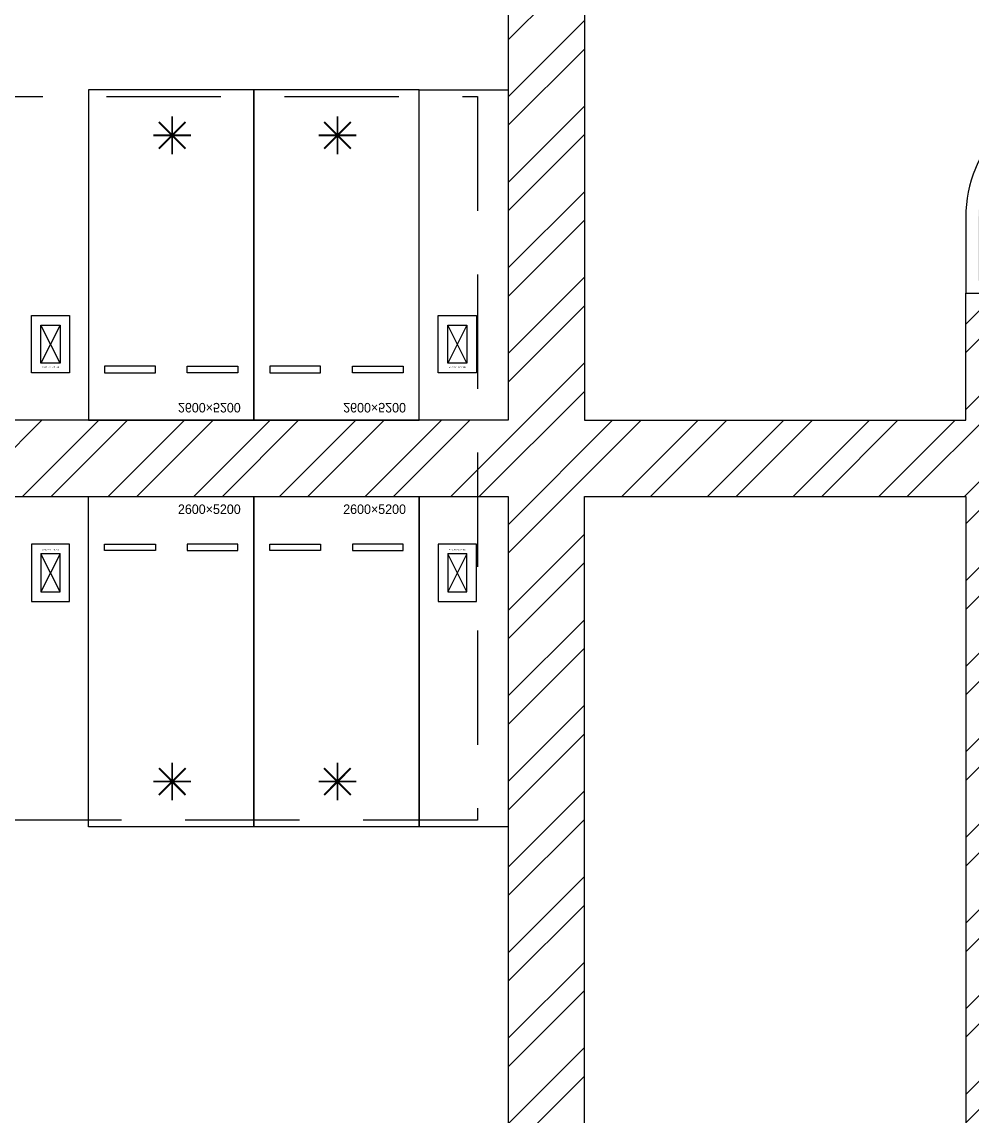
# Model space of a CAD drawing. Header units: millimetres. Extents: x -58335 to 291665, y -66693 to 213307.
# Drawn here: x 103604 to 118554, y 2255 to 19475 of the extents above; entities that cross this region are included whole.
import ezdxf
from ezdxf.enums import TextEntityAlignment as Align

# ---------------------------------------------------------------- set-up
doc = ezdxf.new("R2010")
doc.units = ezdxf.units.MM
doc.header["$LTSCALE"] = 1000
doc.linetypes.add('X-SITE$0$HID', pattern=[2.8, 1.8, -1])
for name, color, linetype in [('X-SITE$0$-MY-녹지', 254, 'Continuous'), ('X-SITE$0$A-PARK', 8, 'Continuous'), ('X-SITE$0$A-ROAD', 6, 'Continuous'), ('X-SITE$0$A-ROAD-PED', 8, 'Continuous'), ('X-SITE$0$PV-COL', 8, 'Continuous'), ('X-SITE$0$PV-주차장', 6, 'Continuous')]:
    doc.layers.add(name, color=color, linetype=linetype)
doc.layers.add('X-SITE$0$NOPLOT', color=193, linetype='Continuous', plot=False)
doc.styles.add('X-SITE$0$Gtx', font='')
doc.styles.add('X-SITE$0$XA-B2F_PLAN$0$XA-B2F_PLAN$0$Gtx', font='')
doc.styles.get('X-SITE$0$Gtx').set_extended_font_data('Dotum')
doc.styles.get('X-SITE$0$XA-B2F_PLAN$0$XA-B2F_PLAN$0$Gtx').set_extended_font_data('Dotum')
pattern_1 = [(0, (-29382.5, 14650.24), (317.5, 317.5), [158.75, -476.25]), (90, (-29303.13, 14570.87), (-317.5, 317.5), [158.75, -476.25])]

# ---------------------------------------------------------------- blocks, each defined once
blk = doc.blocks.new('X-SITE$0$240910_L-1F')
at = {"layer": 'X-SITE$0$-MY-녹지'}
h = blk.add_hatch(dxfattribs=at)
h.set_pattern_fill('CROSS', color=256, scale=50, style=2)
h.set_pattern_definition(pattern_1)
edge = h.paths.add_edge_path()
edge.add_line((18171, 114605), (18171, 166105))
edge.add_line((18171, 166105), (47421, 166105))
edge.add_line((47421, 166105), (47421, 168105))
edge.add_line((47421, 168105), (46571, 168105))
edge.add_line((46571, 168105), (46571, 168905))
edge.add_line((46571, 168905), (47284, 168905))
edge.add_arc((45571, 168205), 1850, 22.2338, 32.7206)
edge.add_line((47128, 169205), (6314, 169205))
edge.add_line((6314, 169205), (1000, 163892))
edge.add_line((1000, 163892), (1000, -788))
edge.add_line((1000, -788), (6314, -6102))
edge.add_line((6314, -6102), (95101, -6102))
edge.add_line((95101, -6102), (95316, -5952))
edge.add_line((95316, -5952), (98071, -5952))
edge.add_line((98071, -5952), (98071, -5402))
edge.add_line((98071, -5402), (96971, -5402))
edge.add_line((96971, -5402), (96971, -4402))
edge.add_line((96971, -4402), (98071, -4402))
edge.add_line((98071, -4402), (98071, 31055))
edge.add_arc((96271, 31055), 1800, 360, 450)
edge.add_line((96271, 32855), (91071, 32855))
edge.add_arc((91071, 31055), 1800, 90, 180)
edge.add_line((89271, 31055), (89271, 30055))
edge.add_line((89271, 30055), (96471, 30055))
edge.add_line((96471, 30055), (96471, -3545))
edge.add_line((96471, -3545), (8071, -3545))
edge.add_line((8071, -3545), (8071, -795))
edge.add_line((8071, -795), (2871, -795))
edge.add_line((2871, -795), (2871, 103855))
edge.add_line((2871, 103855), (49071, 103855))
edge.add_arc((49071, 105655), 1800, 270, 360)
edge.add_line((50871, 105655), (50871, 114605))
edge.add_line((50871, 114605), (18171, 114605))
h = blk.add_hatch(dxfattribs=at)
h.set_pattern_fill('CROSS', color=256, scale=50, style=2)
h.set_pattern_definition(pattern_1)
edge = h.paths.add_edge_path()
edge.add_line((18171, 114605), (18171, 166105))
edge.add_line((18171, 166105), (47421, 166105))
edge.add_line((47421, 166105), (47421, 168105))
edge.add_line((47421, 168105), (46571, 168105))
edge.add_line((46571, 168105), (46571, 168905))
edge.add_line((46571, 168905), (47284, 168905))
edge.add_arc((45571, 168205), 1850, 22.2338, 32.7206)
edge.add_line((47128, 169205), (6314, 169205))
edge.add_line((6314, 169205), (1000, 163892))
edge.add_line((1000, 163892), (1000, -788))
edge.add_line((1000, -788), (6314, -6102))
edge.add_line((6314, -6102), (95101, -6102))
edge.add_line((95101, -6102), (95316, -5952))
edge.add_line((95316, -5952), (98071, -5952))
edge.add_line((98071, -5952), (98071, -5402))
edge.add_line((98071, -5402), (96971, -5402))
edge.add_line((96971, -5402), (96971, -4402))
edge.add_line((96971, -4402), (98071, -4402))
edge.add_line((98071, -4402), (98071, 31055))
edge.add_arc((96271, 31055), 1800, 360, 450)
edge.add_line((96271, 32855), (91071, 32855))
edge.add_arc((91071, 31055), 1800, 90, 180)
edge.add_line((89271, 31055), (89271, 30055))
edge.add_line((89271, 30055), (96471, 30055))
edge.add_line((96471, 30055), (96471, -3545))
edge.add_line((96471, -3545), (8071, -3545))
edge.add_line((8071, -3545), (8071, -795))
edge.add_line((8071, -795), (2871, -795))
edge.add_line((2871, -795), (2871, 103855))
edge.add_line((2871, 103855), (49071, 103855))
edge.add_arc((49071, 105655), 1800, 270, 360)
edge.add_line((50871, 105655), (50871, 114605))
edge.add_line((50871, 114605), (18171, 114605))
blk = doc.blocks.new('X-SITE$0$확장형')
at = {"layer": 'X-SITE$0$A-PARK'}
for p, q in [((1050, -4350), (250, -4350)), ((250, -4350), (250, -4450)), ((250, -4450), (1050, -4450)), ((1050, -4450), (1050, -4350)), ((1550, -4450), (1550, -4350)), ((1550, -4350), (2350, -4350)), ((2350, -4450), (1550, -4450)), ((2350, -4350), (2350, -4450))]:
    blk.add_line(p, q, dxfattribs=at)
blk.add_lwpolyline([(0, 0), (2600, 0), (2600, -5200), (0, -5200)], close=True, dxfattribs=at)
at = {"layer": 'X-SITE$0$A-PARK', "const_width": 30}
for points in [[(1075, -505), (1495, -926)], [(1495, -505), (1075, -926)], [(1285, -418), (1285, -1013)], [(1582, -716), (988, -716)], [(1582, -716), (988, -716)]]:
    blk.add_lwpolyline(points, dxfattribs=at)
at = {"layer": 'X-SITE$0$NOPLOT', "ltscale": 10, "style": 'X-SITE$0$XA-B2F_PLAN$0$XA-B2F_PLAN$0$Gtx'}
blk.add_text('2600×5200', height=150, rotation=180, dxfattribs=at).set_placement((701, -5001), align=Align.MIDDLE_CENTER)
blk = doc.blocks.new('X-SITE$0$A$Cc6527170')
for p, q in [((350, 525), (50, -75)), ((350, -75), (50, 525))]:
    blk.add_line(p, q)
for points in [[(-100, -225), (500, -225), (500, 675), (-100, 675)], [(50, -75), (350, -75), (350, 525), (50, 525)]]:
    blk.add_lwpolyline(points, close=True)
at = {"linetype": 'Continuous', "style": 'X-SITE$0$Gtx'}
blk.add_text('주차장 PV 캐노피 기둥', height=20, dxfattribs=at).set_placement((200, 588, 0), align=Align.MIDDLE)

msp = doc.modelspace()

# ---------------------------------------------------------------- hatches: boundary and pattern name
at = {"layer": 'X-SITE$0$A-ROAD-PED'}
h = msp.add_hatch(dxfattribs=at)
h.set_pattern_fill('ANSI32', color=253, scale=100)
h.set_pattern_definition([(45, (-73835.05, -75193.2), (-673.5192, 673.5192), []), (45, (-73386, -75193.2), (-673.5192, 673.5192), [])])
h.paths.add_polyline_path([(112453.6, -6195), (112453.6, 12005), (118453.6, 12005), (118453.6, -17995), (119453.6, -17995), (119453.6, 15205), (118453.6, 15205), (118453.6, 13205), (112453.6, 13205), (112453.6, 32605), (111253.6, 32605), (111253.6, 13205), (38653.6, 13205), (38653.6, 32805), (45653.6, 32805), (45653.6, 34005), (38653.6, 34005), (38653.6, 89005), (37453.6, 89005), (37453.6, -13995), (37653.6, -13995), (37653.6, -17995), (38653.6, -17995), (38653.6, -6195)])
h.paths.add_polyline_path([(111253.6, -4995), (38653.6, -4995), (38653.6, 12005), (111253.6, 12005)], flags=16)

# ---------------------------------------------------------------- linework, layer by layer
at = {"layer": 'X-SITE$0$A-ROAD', "elevation": 0}
msp.add_lwpolyline([(121653.6, -26501.8, 0.4142136), (127653.6, -20501.8), (127653.6, 16405, 0.4142136), (125653.6, 18405), (120453.6, 18405, 0.4142136), (118453.6, 16405), (118453.6, 15205), (125653.6, 15205), (125653.6, -17995), (37653.6, -17995), (37653.6, -15245), (32453.6, -15245), (32453.6, 89005), (78453.6, 89005, 0.4142136), (80453.6, 91005), (80453.6, 154305, 0.4142136), (74453.6, 160305)], format="xyb", dxfattribs=at)
at = {"layer": 'X-SITE$0$A-ROAD-PED', "elevation": 0}
for points in [[(111253.6, 32605), (111253.6, 13205), (38653.6, 13205), (38653.6, 32805), (45653.6, 32805)], [(112453.6, 32605), (112453.6, 13205), (118453.6, 13205), (118453.6, 15205)], [(38653.6, -17995), (38653.6, -6195), (112453.6, -6195), (112453.6, 12005), (118453.6, 12005), (118453.6, -17995)]]:
    msp.add_lwpolyline(points, dxfattribs=at)
for points in [[(109853.6, 13205), (109853.6, 18405), (111253.6, 18405), (111253.6, 13205)], [(111253.6, -4995), (38653.6, -4995), (38653.6, 12005), (111253.6, 12005)], [(109853.6, 12005), (111253.6, 12005), (111253.6, 6805), (109853.6, 6805)]]:
    msp.add_lwpolyline(points, close=True, dxfattribs=at)
at = {"layer": 'X-SITE$0$PV-주차장', "linetype": 'X-SITE$0$HID', "elevation": 0}
msp.add_lwpolyline([(46134.6, 18300), (110772.6, 18300), (110772.6, 6910), (46134.6, 6910)], close=True, dxfattribs=at)

# ---------------------------------------------------------------- block references
msp.add_blockref('X-SITE$0$240910_L-1F', (29382.5, -14650.2))
at = {"layer": 'X-SITE$0$A-PARK', "xscale": -1}
for p in [(107253.6, 18405), (109853.6, 18405)]:
    msp.add_blockref('X-SITE$0$확장형', p, dxfattribs=at)
at = {"layer": 'X-SITE$0$A-PARK', "rotation": 180}
for p in [(107253.6, 6805), (109853.6, 6805)]:
    msp.add_blockref('X-SITE$0$확장형', p, dxfattribs=at)
at = {"layer": 'X-SITE$0$PV-COL', "xscale": -1, "rotation": 180}
for p in [(103853.6, 14630), (110253.6, 14630)]:
    msp.add_blockref('X-SITE$0$A$Cc6527170', p, dxfattribs=at)
at = {"layer": 'X-SITE$0$PV-COL'}
for p in [(103853.6, 10580), (110253.6, 10580)]:
    msp.add_blockref('X-SITE$0$A$Cc6527170', p, dxfattribs=at)

doc.saveas('drawing.dxf')
